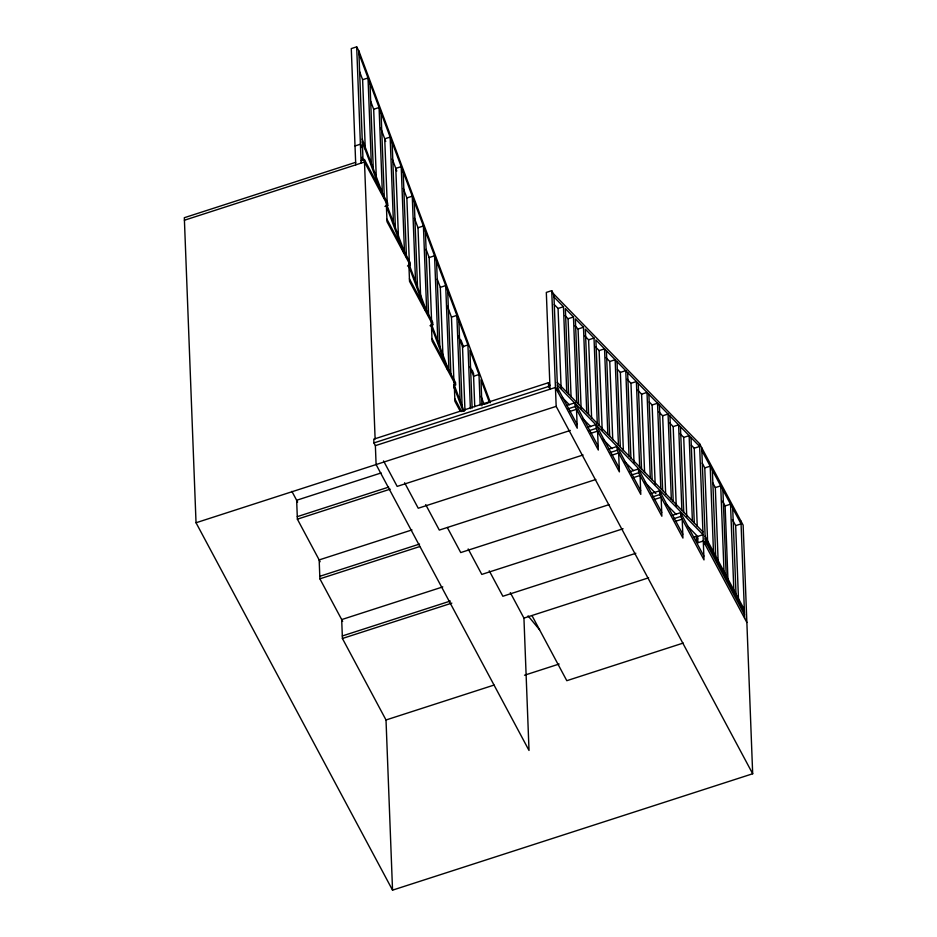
<?xml version="1.0" encoding="UTF-8"?>
<svg xmlns="http://www.w3.org/2000/svg" width="937" height="937" viewBox="0 0 937 937"><rect width="100%" height="100%" fill="white"/><g stroke="black" fill="none" stroke-linecap="round" stroke-linejoin="round"><path stroke-width="1.41" d="M490.461 402.652L358.824 50.867L356.681 46.85L351.281 48.595L355.744 164.865M365.289 149.182L362.619 79.704L368.018 77.958L371.298 163.366M376.346 178.744L373.676 109.266L379.075 107.521L382.355 192.928M355.018 145.949L360.417 144.204L362.56 148.21M355.65 162.335L184.32 217.712L196.032 522.752L392.544 890.15L752.68 773.763L743.135 525.142L699.541 443.646L553.252 293.515L551.729 290.669L546.318 292.414L550.042 389.195L548.59 386.477L548.438 382.706L373.781 439.148L373.922 442.932L375.374 445.649L376.1 464.553L529.018 750.455L523.935 618.104L510.314 592.629M361.05 160.59L364.388 159.513L387.637 202.978L387.731 205.508L384.955 206.398M184.413 220.23L364.481 162.031L387.731 205.508M409.528 267.432L406.857 197.941L412.257 196.196L415.548 281.615M420.678 297.228L418.007 227.75L423.407 225.993L426.698 311.412M431.606 321.239L429.158 257.546L434.557 255.801L437.837 341.209M407.478 266.061L410.254 265.159L410.16 262.641L386.911 219.176M442.978 356.821L440.308 287.343L445.707 285.598L448.987 371.005L431.723 324.858M453.848 379.38L451.458 317.139L456.858 315.394L460.137 400.802M430.001 325.713L432.777 324.823L432.683 322.293L409.434 278.828M554.271 304.572L558.065 308.46L563.465 306.715L566.744 392.123M464.963 410.394L462.515 346.702L467.926 344.957L358.93 53.667M565.023 315.605L568.068 318.732L573.467 316.987L576.759 402.395M575.025 325.865L578.07 328.992L583.482 327.247L586.761 412.655M474.754 406.658L473.583 376.264L478.983 374.519L469.894 350.227L472.119 408.134M584.758 335.856L588.6 339.803L594.011 338.058L597.291 423.465M595.288 346.667L599.13 350.602L604.541 348.857L607.82 434.276M605.864 357.512L609.753 361.495L615.152 359.749L618.432 445.157M488.142 403.039L484.089 404.339L481.079 396.292M373.922 442.932L548.59 386.477M375.374 445.649L555.442 387.45L577.239 428.209L576.513 409.293L569.591 411.53M617.448 369.401L620.364 372.387L625.764 370.642L629.043 456.05M196.032 522.752L556.168 406.365L551.729 290.669M627.099 379.298L630.976 383.28L636.375 381.535L639.666 466.942M566.604 405.487L574.92 402.793L598.169 446.27M568.138 408.813L575.06 406.576L574.92 402.793M381.136 472.951L296.654 500.264L297.38 519.168L320.138 561.731M637.71 390.19L641.587 394.172L646.998 392.427L650.278 477.835M297.275 516.65L388.691 487.099M570.317 430.446L397.171 486.397L383.549 460.934M297.38 519.168L390.179 489.173M649.236 402.02L652.129 404.983L657.528 403.238L660.808 488.645M587.675 427.331L594.597 425.082M589.209 430.657L596.131 428.42L595.979 424.637L619.228 468.102M590.661 433.374L597.583 431.137L598.31 450.041L575.06 406.576M658.805 411.847L662.658 415.794L668.058 414.037L671.337 499.456M583.072 454.972L418.242 508.241L404.62 482.778M669.334 422.646L673.188 426.593L678.587 424.848L681.867 510.255M608.745 449.163L617.05 446.48L640.65 490.601M610.268 452.501L617.202 450.264L617.05 446.48M611.732 455.218L618.654 452.981L619.38 471.885L596.131 428.42M679.864 433.456L683.717 437.403L689.117 435.658L692.396 521.066M411.975 529.92L319.166 559.916L319.892 578.82L342.661 621.383M595.827 479.498L439.312 530.084L425.691 504.61M691.365 445.251L694.247 448.202L699.646 446.457L595.885 339.979L599.165 425.398M630.156 471.662L638.472 468.968L661.721 512.445M631.69 474.989L638.612 472.752L638.472 468.968M319.798 576.302L419.53 544.069M319.892 578.82L419.624 546.599M633.143 477.706L640.065 475.469L640.791 494.385L617.202 450.264M707.622 541.996L704.776 467.903L710.187 466.157L713.479 551.87M608.933 504.68L460.735 552.572L447.312 527.484M651.227 493.506L659.543 490.812L682.792 534.277M652.761 496.833L659.683 494.595L659.543 490.812M654.213 499.55L661.135 497.313L661.862 516.217L638.612 472.752M718.105 560.232L715.318 487.603L720.717 485.858L724.008 571.57M442.803 586.902L341.689 619.58L342.415 638.484L386.009 719.979L392.544 890.15M623.082 528.761L481.794 574.416L468.172 548.953M672.297 515.35L680.613 512.656L703.863 556.121M673.832 518.676L680.754 516.439L680.613 512.656M675.284 521.394L682.206 519.157L682.932 538.061L659.683 494.595M727.967 580.026L725.121 505.933L730.52 504.188L733.823 589.9M342.321 635.965L450.357 601.039M342.415 638.484L451.845 603.112M635.836 553.287L502.864 596.26L489.243 570.797M693.509 537.147L696.273 536.245L697.737 538.962M687.453 525.985L697.632 536.444L703.031 534.699L557.386 385.224M738.508 599.727L735.662 525.634L741.062 523.888L701.825 450.533M696.273 536.245L696.425 540.028L697.878 542.746L703.277 541L746.871 622.496M523.935 618.104L648.603 577.813M386.009 719.979L494.057 685.064M524.521 675.214L559.155 664.028M683.249 643.063L566.803 680.695L532.064 615.75M553.252 293.515L553.99 296.994L563.465 306.715M573.467 316.987L565.351 308.648L568.63 394.055M583.482 327.247L575.353 318.908L578.633 404.315M594.011 338.058L585.356 329.18L588.635 414.587M557.269 382.401L702.926 531.876M562.165 397.429L569.298 404.737M582.533 418.324L590.685 426.686M602.913 439.23L612.072 448.647M624.3 461.18L633.459 470.597M644.668 482.087L655.877 493.588M666.055 504.036L676.245 514.495M528.07 615.878L539.56 629.758M702.211 463.101L704.776 467.903M712.741 482.789L715.318 487.603M722.579 501.178L725.121 505.933M732.441 519.625L735.662 525.634M705.116 536.245L744.353 609.6M705.221 538.775L744.447 612.119M705.315 541.293L744.54 614.637M680.754 516.439L704.003 559.904L699.541 443.669M557.48 387.742L577.098 424.426M548.438 382.706L549.89 385.423M556.168 406.365L752.68 773.763M410.254 265.159L387.004 221.694L386.278 202.79M432.777 324.823L409.528 281.346L408.801 262.442M431.957 338.491L455.546 382.601L455.64 385.119L432.051 341.009L431.325 322.105M454.82 398.799L461.66 411.577M460.372 411.507L454.913 401.317L454.187 382.413M291.875 491.351L297.615 502.068M489.489 402.594L480.962 379.79L481.958 405.85M460.992 340.061L463.546 346.913M472.26 370.185L473.794 374.285M359.585 71.599L362.619 79.704M370.642 101.161L373.676 109.266M380.703 128.029L385.728 141.464M392.263 158.939L396.784 171.026M403.332 188.501L406.857 197.941M414.447 218.204L418.007 227.75M426.101 249.371L429.158 257.546M437.251 279.167L440.308 287.343M447.382 306.235L451.458 317.139M458.486 335.903L462.515 346.702M470.046 366.812L473.583 376.264M362.209 139.074L384.334 198.199L381.054 112.791M386.852 204.945L406.459 257.324L403.179 171.916M408.977 264.07L428.174 315.359M454.023 384.451L464.131 411.472M362.314 141.897L381.254 192.507M386.372 206.175L403.765 252.674M408.368 264.984L425.257 310.112M430.891 325.151L447.769 370.279M453.918 386.688L463.124 411.308M362.033 157.322L363.052 160.063M740.956 521.066L744.692 618.42M732.699 508.264L736.002 593.976M722.895 489.922L726.187 575.646M712.366 470.233L715.657 555.946M701.719 447.722L705.456 545.076M694.247 448.202L697.245 526.383M697.632 536.444L697.878 542.746M690.991 437.579L694.282 522.998M683.717 437.403L686.774 517.025M680.461 426.78L683.741 512.188M673.188 426.593L676.245 506.214M669.932 415.969L673.211 501.377M662.658 415.794L665.657 493.963M659.402 405.159L662.682 490.578M652.129 404.983L655.186 484.605M648.872 394.36L652.152 479.767M641.587 394.172L644.597 472.342M638.261 383.467L641.54 468.875M630.976 383.28L634.033 462.901M627.649 372.575L630.929 457.982M620.364 372.387L623.363 450.568M617.026 361.682L620.317 447.09M609.753 361.495L612.751 439.676M606.415 350.789L609.694 436.197M599.13 350.602L602.198 430.224M588.6 339.803L591.61 417.972M578.07 328.992L581.127 408.614M568.068 318.732L571.078 396.901M558.065 308.46L561.122 388.082M553.99 296.994L557.62 391.525M478.983 374.519L480.154 404.913M467.926 344.957L470.374 408.649M458.837 320.665L462.117 406.072M454.07 385.177L454.187 388.07M447.687 290.868L450.908 374.835M436.537 261.072L439.816 346.479M431.723 324.132L431.828 327.025M425.386 231.275L428.607 315.23M414.236 201.478L417.515 286.886M404.479 252.053L401.2 166.634L395.801 168.391L398.412 236.429M392.111 142.354L395.391 227.761M393.423 222.491L390.143 137.071L384.732 138.828L387.18 202.521M369.986 83.229L373.266 168.637M364.388 159.513L375.116 438.949M358.824 50.844L363.029 160.496M356.681 46.85L361.143 163.108"/></g></svg>
